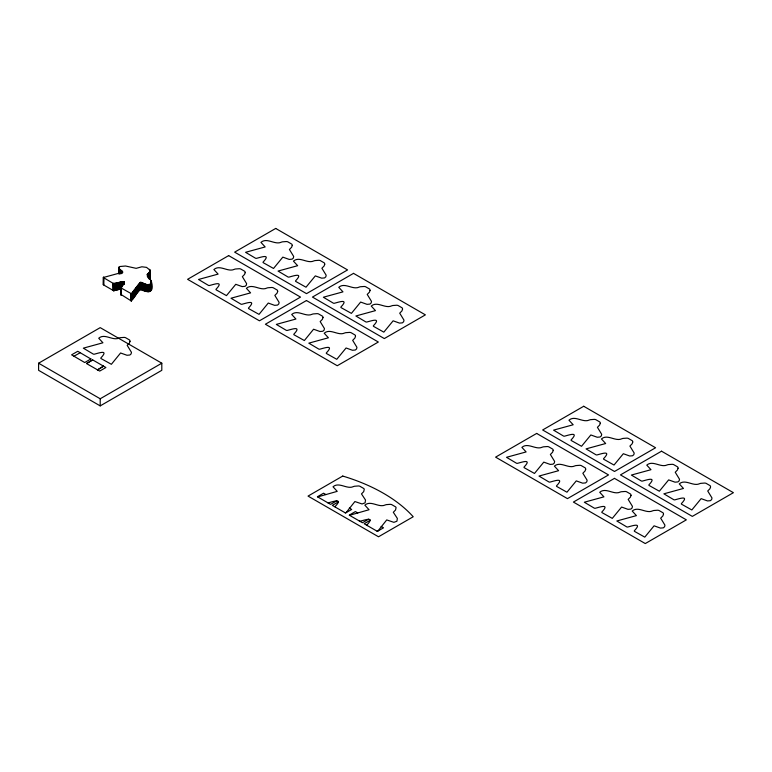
<?xml version="1.0" encoding="UTF-8"?>
<svg xmlns="http://www.w3.org/2000/svg" width="772" height="772" viewBox="0 0 772 772"><rect width="100%" height="100%" fill="white"/><g stroke="black" fill="none" stroke-linecap="round" stroke-linejoin="round"><path stroke-width="1.16" d="M150.009 270.692L149.43 272.362L147.172 274.485L151.36 281.269L151.312 282.89L149.836 284.385L146.979 284.627L140.591 282.349L131.288 293.669L121.156 287.985C127.853 277.891 120.625 283.063 113.156 283.363L103.313 277.515L122.922 272.149L118.975 268.463L118.917 267.18L120.027 266.504L125.527 266.012L136.161 268.338L141.884 266.784L146.535 267.373L149.932 270.084L149.604 279.194L149.527 269.332M151.447 281.683C154.767 294.257 147.211 291.97 140.234 289.674C136.326 292.424 134.782 298.523 130.922 300.733L120.876 294.393M367.289 525.558A1.187 0.685 0 0 1 367.009 524.863C374.835 516.593 366.295 519.566 360.505 521.11A1.187 0.685 0 0 1 359.289 520.946M73.967 356.21L80.056 352.823M90.893 358.98L77.76 351.289L71.593 354.84L84.727 362.541L90.951 358.903M131.713 300.607L131.819 293.379M103.815 284.318L103.332 284.781L113.465 290.61L120.857 289.046M38.6 363.207L100.206 327.637L161.802 363.207L161.802 370.319L100.206 405.889L38.6 370.319L38.6 363.207L100.206 398.767L161.802 363.207M86.522 363.458L92.688 359.906L105.88 367.52L99.713 371.081L86.589 363.612L92.688 359.906M336.756 500.825L330.599 504.377L317.408 496.763L323.565 493.202L325.938 494.572M338.493 501.819L332.336 505.38L345.528 512.994L351.685 509.443L349.311 508.072M368.591 519.199L362.425 522.75L349.233 515.136L355.39 511.575L357.764 512.946M370.319 520.203L364.162 523.754L377.354 531.368L383.51 527.816L381.146 526.446M131.443 293.64L131.365 300.771M131.443 300.752L131.655 293.543M114.188 283.556L114.188 290.668M113.822 283.556L113.909 290.677M113.465 283.498L113.638 290.648M345.229 512.83L346.078 512.647L354.898 501.549L362.058 503.962L365.088 502.852L365.523 500.044L361.489 493.906L363.12 492.227A6.128 3.532 0 0 0 363.737 491.561L364.239 489.284A4.835 2.789 0 0 0 363.834 488.531L359.771 486.196A4.835 2.789 0 0 0 358.469 485.955L354.531 486.244A6.128 3.532 0 0 0 353.373 486.601C346.975 489.689 338.985 481.496 333.022 486.785L337.229 491.349L317.697 496.927M377.054 531.204L377.904 531.02L386.724 519.923L393.884 522.335L396.924 521.235L397.358 518.427L393.315 512.28L394.955 510.601A6.128 3.532 0 0 0 395.563 509.935L396.065 507.658A4.835 2.789 0 0 0 395.66 506.905L391.607 504.57A4.835 2.789 0 0 0 390.304 504.328L386.357 504.627A6.128 3.532 0 0 0 385.209 504.975C378.811 508.063 370.811 499.88 364.847 505.158L369.055 509.732L349.523 515.31M121.098 287.946L121.156 295.097M149.324 276.231L150.009 277.804M150.82 287.107L151.476 289.201M120.847 294.769L120.857 281.934M151.36 281.269L151.312 290.002M151.225 280.844L151.225 287.956M151.032 280.419L151.1 290.388M150.791 283.652L150.791 290.764M150.376 284.019L150.376 291.131M149.932 270.084L149.884 278.509M149.836 284.385L149.836 291.498M149.7 269.563L149.758 278.875M149.43 272.362L149.43 279.474M149.237 272.613L149.237 278.538M149.199 284.656L149.199 291.777M149.035 272.825L149.035 278.76M148.813 273.027L148.813 277.766M148.6 273.201L148.6 277.939M148.494 284.781L148.494 291.893M148.378 273.365L148.378 278.103M148.156 273.52L148.156 277.071M147.944 273.664L147.944 277.225M147.751 284.762L147.751 291.874M147.742 273.819L147.742 276.183M147.558 273.973L147.558 276.337M147.384 274.128L147.384 276.501M146.979 284.627L146.979 291.739M146.188 284.405L146.188 291.517M145.397 284.115L145.397 291.237M144.615 283.797L144.615 290.909M143.853 283.449L143.853 290.562M143.138 283.112L143.138 290.224M142.473 282.803L142.473 289.915M141.865 282.552L141.865 289.664M141.344 282.369L141.344 289.481M140.909 282.291L140.909 289.413M140.591 282.349L140.591 289.461M140.234 282.562L140.234 289.674M139.819 282.89L139.819 290.011M139.356 283.343L139.356 290.465M138.835 283.913L138.835 291.025M138.275 284.569L138.275 291.681M137.667 285.322L137.667 292.434M137.02 286.142L137.02 293.263M136.345 287.049L136.345 294.161M135.631 288.004L135.631 295.116M134.907 289.017L134.907 296.13M134.154 290.069L134.154 297.181M133.382 291.15L133.382 298.262M132.61 292.26L132.61 299.372M131.288 293.669L131.288 300.781M131.018 293.659L131.143 300.79M130.922 293.621L130.922 300.733M124.302 281.819L124.302 284.192M124.128 281.655L124.128 284.019M123.838 281.558L123.838 283.922M123.424 281.529L123.424 283.893M122.902 281.558L122.902 285.109M122.294 281.645L122.294 286.383M122.14 271.059L122.14 273.433M121.6 270.673L121.6 273.047M121.609 281.77L121.609 286.508M121.021 270.258L121.021 273.819M120.895 287.763L121.04 295.01M120.422 269.824L120.422 273.385M120.065 282.118L120.065 289.23M119.853 269.37L119.853 274.118M119.361 268.917L119.361 273.655M119.235 282.33L119.235 289.442M118.975 268.463L118.975 273.201M118.917 267.18L118.917 273.105M118.714 267.585L118.743 273.944M118.396 282.552L118.396 289.664M117.547 282.774L117.547 289.886M116.697 282.996L116.697 290.108M115.887 283.199L115.887 290.311M115.105 283.382L115.105 290.494M114.372 283.527L114.372 290.648M114.102 283.565L114.005 290.677M113.725 283.546L113.725 290.658M113.388 283.469L113.465 290.61M113.233 283.401L113.301 290.552M113.156 283.363L113.156 290.475M103.815 277.206L103.709 284.347M103.612 277.273L103.535 284.424M103.467 277.351L103.39 284.839L103.342 277.476M100.206 398.767L100.206 405.889M335.463 507.185A1.187 0.685 0 0 1 335.183 506.49C343.009 498.22 334.469 501.182 328.679 502.736A1.187 0.685 0 0 1 327.463 502.572M130.014 341.33L129.426 343A6.128 3.532 0 0 1 128.818 343.665L127.187 345.345L131.452 352.322L131.095 353.914L129.841 355.023L126.984 355.265L120.586 352.987L111.371 364.297L101.161 358.623A1.187 0.685 0 0 1 100.871 357.928C108.707 349.658 100.167 352.621 94.377 354.174A1.187 0.685 0 0 1 93.161 354.01L83.318 348.162L102.927 342.787L98.719 338.223C104.683 332.944 112.673 341.127 119.071 338.039A6.128 3.532 0 0 1 120.229 337.692L124.167 337.393A4.835 2.789 0 0 1 125.469 337.634L129.532 339.969A4.835 2.789 0 0 1 129.937 340.722L130.014 341.33M245.187 272.651L244.608 274.321A6.128 3.532 0 0 1 244 274.986L242.36 276.665L246.625 283.642L246.278 285.235L245.023 286.344L242.157 286.586L235.769 284.308L226.466 295.628L216.343 289.944A1.187 0.685 0 0 1 216.054 289.239C223.88 280.969 215.34 283.942 209.559 285.486A1.187 0.685 0 0 1 208.344 285.322L198.5 279.474L218.109 274.108L213.892 269.544C219.856 264.256 227.856 272.448 234.254 269.36A6.128 3.532 0 0 1 235.402 269.003L239.349 268.714A4.835 2.789 0 0 1 240.652 268.945L244.705 271.29A4.835 2.789 0 0 1 245.12 272.043L245.187 272.651M277.679 291.401L277.1 293.08A6.128 3.532 0 0 1 276.482 293.736L274.851 295.415L279.117 302.392L278.769 303.994L277.505 305.094L274.649 305.345L268.26 303.058L259.035 314.368L248.825 308.703A1.187 0.685 0 0 1 248.545 307.999C256.372 299.729 247.831 302.701 242.041 304.245A1.187 0.685 0 0 1 240.825 304.081L230.982 298.233L250.591 292.868L246.384 288.303C252.347 283.015 260.347 291.198 266.745 288.11A6.128 3.532 0 0 1 267.894 287.763L271.84 287.464A4.835 2.789 0 0 1 273.134 287.705L277.196 290.05A4.835 2.789 0 0 1 277.602 290.803L277.679 291.401M292.241 245.477L291.662 247.156A6.128 3.532 0 0 1 291.054 247.812L289.423 249.491L293.688 256.468L293.331 258.07L292.077 259.17L289.21 259.421L282.822 257.134L273.529 268.463L263.397 262.779A1.187 0.685 0 0 1 263.107 262.075C270.943 253.805 262.393 256.777 256.613 258.321A1.187 0.685 0 0 1 255.397 258.157L245.554 252.309L265.163 246.944L260.946 242.379C266.909 237.091 274.909 245.274 281.307 242.186A6.128 3.532 0 0 1 282.455 241.839L286.402 241.54A4.835 2.789 0 0 1 287.705 241.781L291.758 244.126A4.835 2.789 0 0 1 292.173 244.878L292.241 245.477M324.732 264.236L324.153 265.906A6.128 3.532 0 0 1 323.545 266.572L321.905 268.251L326.17 275.228L325.823 276.82L324.568 277.93L321.702 278.171L315.314 275.893L306.011 287.213L295.888 281.529A1.187 0.685 0 0 1 295.599 280.834C303.425 272.564 294.885 275.527 289.104 277.08A1.187 0.685 0 0 1 287.888 276.916L278.045 271.068L297.654 265.693L293.437 261.129C299.401 255.85 307.401 264.034 313.799 260.946A6.128 3.532 0 0 1 314.947 260.598L318.894 260.299A4.835 2.789 0 0 1 320.197 260.54L324.25 262.876A4.835 2.789 0 0 1 324.655 263.628L324.732 264.236M323.005 317.572L322.416 319.241A6.128 3.532 0 0 1 321.808 319.907L320.177 321.586L324.443 328.563L324.086 330.155L322.831 331.265L319.975 331.506L313.577 329.229L304.361 340.539L294.151 334.865A1.187 0.685 0 0 1 293.862 334.17C301.698 325.9 293.157 328.862 287.367 330.416A1.187 0.685 0 0 1 286.151 330.252L276.308 324.404L295.917 319.029L291.71 314.465C297.674 309.176 305.664 317.369 312.062 314.281A6.128 3.532 0 0 1 313.22 313.934L317.157 313.635A4.835 2.789 0 0 1 318.46 313.876L322.522 316.211A4.835 2.789 0 0 1 322.928 316.964L323.005 317.572M355.496 336.331L354.908 338.001A6.128 3.532 0 0 1 354.3 338.667L352.669 340.346L356.934 347.323L356.577 348.915L355.323 350.025L352.457 350.266L346.068 347.989L336.775 359.308L326.643 353.624A1.187 0.685 0 0 1 326.353 352.92C334.189 344.659 325.639 347.622 319.859 349.176A1.187 0.685 0 0 1 318.643 349.002L308.8 343.154L328.409 337.789L324.201 333.224C330.155 327.936 338.155 336.129 344.553 333.041A6.128 3.532 0 0 1 345.702 332.684L349.648 332.394A4.835 2.789 0 0 1 350.951 332.626L355.004 334.971A4.835 2.789 0 0 1 355.419 335.723L355.496 336.331M370.058 290.407L369.479 292.077A6.128 3.532 0 0 1 368.862 292.742L367.231 294.422L371.496 301.398L371.149 302.991L369.894 304.1L367.028 304.342L360.64 302.064L351.414 313.374L341.205 307.7A1.187 0.685 0 0 1 340.925 306.995C348.751 298.735 340.211 301.698 334.421 303.251A1.187 0.685 0 0 1 333.205 303.078L323.362 297.23L342.971 291.864L338.763 287.3C344.727 282.012 352.727 290.204 359.125 287.116A6.128 3.532 0 0 1 360.273 286.759L364.22 286.47A4.835 2.789 0 0 1 365.513 286.702L369.576 289.046A4.835 2.789 0 0 1 369.981 289.799L370.058 290.407M402.55 309.167L401.961 310.836A6.128 3.532 0 0 1 401.353 311.502L399.722 313.181L403.988 320.158L403.631 321.75L402.376 322.86L399.52 323.101L393.122 320.824L383.829 332.143L373.696 326.459A1.187 0.685 0 0 1 373.407 325.755C381.243 317.485 372.693 320.457 366.912 322.001A1.187 0.685 0 0 1 365.696 321.837L355.853 315.989L375.462 310.624L371.255 306.059C377.209 300.771 385.209 308.964 391.607 305.876A6.128 3.532 0 0 1 392.765 305.519L396.702 305.229A4.835 2.789 0 0 1 398.005 305.461L402.067 307.806A4.835 2.789 0 0 1 402.473 308.559L402.55 309.167M553.196 450.472L552.617 452.141A6.128 3.532 0 0 1 552.009 452.807L550.378 454.486L554.643 461.463L554.286 463.055L553.032 464.165L550.166 464.416L543.778 462.129L534.485 473.458L524.352 467.774A1.187 0.685 0 0 1 524.063 467.07C531.889 458.8 523.348 461.772 517.568 463.316A1.187 0.685 0 0 1 516.352 463.152L506.509 457.304L526.118 451.938L521.901 447.374C527.865 442.086 535.864 450.269 542.262 447.181A6.128 3.532 0 0 1 543.411 446.834L547.358 446.534A4.835 2.789 0 0 1 548.66 446.776L552.713 449.121A4.835 2.789 0 0 1 553.128 449.864L553.196 450.472M585.687 469.231L585.108 470.901A6.128 3.532 0 0 1 584.491 471.567L582.86 473.246L587.125 480.223L586.778 481.815L585.514 482.925L582.657 483.166L576.269 480.888L566.966 492.208L556.834 486.524A1.187 0.685 0 0 1 556.554 485.829C564.38 477.559 555.84 480.522 550.05 482.075A1.187 0.685 0 0 1 548.834 481.911L538.991 476.063L558.6 470.688L554.392 466.124C560.356 460.836 568.356 469.029 574.754 465.941A6.128 3.532 0 0 1 575.902 465.593L579.849 465.294A4.835 2.789 0 0 1 581.142 465.535L585.205 467.871A4.835 2.789 0 0 1 585.61 468.623L585.687 469.231M600.259 423.307L599.67 424.976A6.128 3.532 0 0 1 599.062 425.642L597.432 427.321L601.697 434.298L601.34 435.89L600.085 437L597.219 437.242L590.831 434.964L581.538 446.284L571.405 440.6A1.187 0.685 0 0 1 571.116 439.905C578.952 431.635 570.402 434.597 564.621 436.151A1.187 0.685 0 0 1 563.406 435.987L553.563 430.139L573.171 424.764L568.964 420.2C574.918 414.911 582.918 423.104 589.316 420.016A6.128 3.532 0 0 1 590.464 419.669L594.411 419.37A4.835 2.789 0 0 1 595.714 419.611L599.767 421.946A4.835 2.789 0 0 1 600.182 422.699L600.259 423.307M632.741 442.067L632.162 443.736A6.128 3.532 0 0 1 631.554 444.402L629.913 446.081L634.188 453.058L633.831 454.65L632.577 455.76L629.711 456.001L623.322 453.724L614.02 465.043L603.897 459.359A1.187 0.685 0 0 1 603.607 458.655C611.434 450.394 602.893 453.357 597.113 454.911A1.187 0.685 0 0 1 595.897 454.737L586.054 448.889L605.663 443.524L601.446 438.959C607.41 433.671 615.409 441.864 621.807 438.776A6.128 3.532 0 0 1 622.956 438.419L626.903 438.129A4.835 2.789 0 0 1 628.205 438.361L632.258 440.706A4.835 2.789 0 0 1 632.673 441.459L632.741 442.067M631.013 495.402L630.434 497.072A6.128 3.532 0 0 1 629.817 497.737L628.186 499.416L632.451 506.393L632.104 507.986L630.84 509.095L627.983 509.337L621.595 507.059L612.293 518.379L602.16 512.695A1.187 0.685 0 0 1 601.88 511.99C609.706 503.73 601.166 506.693 595.376 508.246A1.187 0.685 0 0 1 594.16 508.072L584.317 502.225L603.926 496.859L599.719 492.295C605.682 487.007 613.672 495.199 620.07 492.111A6.128 3.532 0 0 1 621.228 491.754L625.166 491.465A4.835 2.789 0 0 1 626.468 491.696L630.531 494.041A4.835 2.789 0 0 1 630.936 494.794L631.013 495.402M663.505 514.162L662.916 515.831A6.128 3.532 0 0 1 662.308 516.497L660.678 518.176L664.943 525.153L664.586 526.745L663.331 527.855L660.465 528.096L654.077 525.819L644.784 537.138L634.652 531.454A1.187 0.685 0 0 1 634.362 530.75C642.198 522.48 633.648 525.452 627.868 526.996A1.187 0.685 0 0 1 626.652 526.832L616.809 520.984L636.418 515.619L632.21 511.054C638.164 505.766 646.164 513.959 652.562 510.871A6.128 3.532 0 0 1 653.71 510.514L657.657 510.224A4.835 2.789 0 0 1 658.96 510.456L663.023 512.801A4.835 2.789 0 0 1 663.428 513.554L663.505 514.162M678.067 468.228L677.488 469.907A6.128 3.532 0 0 1 676.88 470.573L675.239 472.252L679.505 479.229L679.157 480.821L677.903 481.921L675.037 482.172L668.649 479.894L659.346 491.214L649.213 485.53A1.187 0.685 0 0 1 648.934 484.826C656.76 476.556 648.219 479.528 642.429 481.072A1.187 0.685 0 0 1 641.214 480.908L631.371 475.06L650.979 469.694L646.772 465.13C652.736 459.842 660.736 468.025 667.133 464.937A6.128 3.532 0 0 1 668.282 464.59L672.229 464.3A4.835 2.789 0 0 1 673.531 464.532L677.584 466.877A4.835 2.789 0 0 1 677.99 467.629L678.067 468.228M710.558 486.987L709.97 488.657A6.128 3.532 0 0 1 709.362 489.323L707.731 491.002L711.996 497.979L711.639 499.571L710.385 500.681L707.528 500.932L701.13 498.644L691.837 509.964L681.705 504.29A1.187 0.685 0 0 1 681.415 503.585C689.251 495.315 680.711 498.287 674.921 499.831A1.187 0.685 0 0 1 673.705 499.667L663.862 493.819L683.471 488.454L679.263 483.88C685.227 478.601 693.217 486.785 699.615 483.697A6.128 3.532 0 0 1 700.773 483.349L704.711 483.05A4.835 2.789 0 0 1 706.013 483.291L710.076 485.636A4.835 2.789 0 0 1 710.481 486.379L710.558 486.987M228.657 255.609L187.586 279.319L259.45 320.805L300.52 297.095L228.657 255.609M275.71 228.435L234.64 252.145L306.513 293.64L347.574 269.93L275.71 228.435M103.506 366.15L97.417 369.962L103.506 366.15M306.465 300.53L265.394 324.24L337.267 365.735L378.338 342.025L306.465 300.53M353.518 273.365L312.457 297.075L384.321 338.57L425.391 314.86L353.518 273.365M342.739 476.054L308.028 496.087L378.512 536.781L413.213 516.748A165.169 95.361 0 0 0 342.739 476.054M536.665 433.43L495.595 457.14L567.459 498.635L608.529 474.925L536.665 433.43M583.719 406.265L542.648 429.975L614.522 471.47L655.582 447.76L583.719 406.265M614.473 478.36L573.403 502.07L645.276 543.565L686.347 519.855L614.473 478.36M661.527 451.195L620.466 474.905L692.33 516.391L733.4 492.681L661.527 451.195"/></g></svg>
